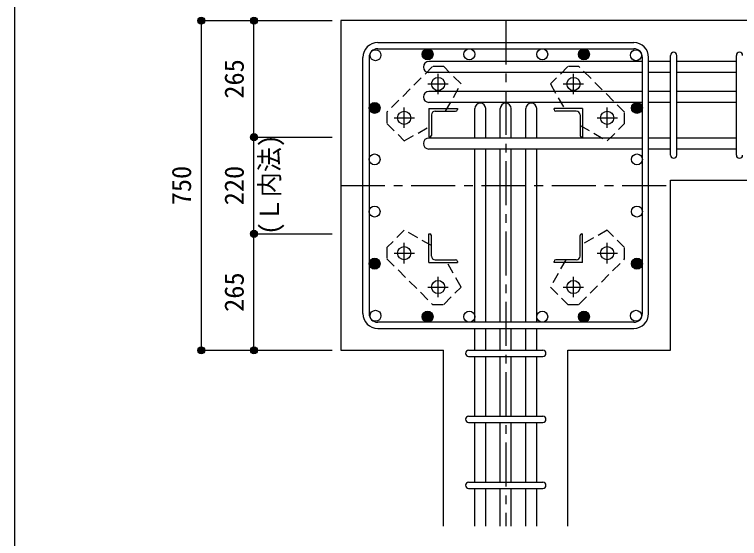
# Model space of a CAD drawing. Units: millimetres at full size, sheet at 1:20. Extents: x -3982 to 3969, y -2797 to 2801.
# Drawn here: x -3982 to -2332, y 991 to 2183 of the extents above; entities that cross this region are included whole.
import ezdxf
from ezdxf.enums import TextEntityAlignment as Align

# ---------------------------------------------------------------- set-up
doc = ezdxf.new("R2010")
doc.units = ezdxf.units.MM
doc.header["$LTSCALE"] = 20
doc.header["$PDMODE"] = 32
doc.header["$PDSIZE"] = 10
doc.linetypes.add('CHAIN1', pattern=[8, 5, -1, 1, -1])
doc.linetypes.add('DASHED1', pattern=[1.8, 1.2, -0.6])
for name, color, linetype in [('6-1_躯体線', 2, 'Continuous'), ('6-2_A.Bolt_', 4, 'Continuous'), ('6-3_柱型主筋', 4, 'Continuous'), ('6-4_フープ', 7, 'Continuous'), ('6-5_梁主筋', 7, 'Continuous'), ('6-6_S.T.P.', 7, 'Continuous'), ('6-9_プレート', 4, 'DASHED1'), ('6-D_寸法', 4, 'Continuous'), ('F-0_枠', 6, 'Continuous')]:
    doc.layers.add(name, color=color, linetype=linetype)
doc.styles.add('ＭＳ ゴシック', font='')
doc.styles.get('ＭＳ ゴシック').set_extended_font_data('MS Gothic')

msp = doc.modelspace()

# ---------------------------------------------------------------- linework, layer by layer
at = {"layer": '6-1_躯体線'}
for p, q in [((-2088.87, 2169.12), (-3238.87, 2169.12)), ((-3238.87, 2169.12), (-3238.87, 1419.12)), ((-2488.87, 1806.12), (-2088.87, 1806.12)), ((-2488.87, 1419.12), (-2488.87, 1806.12)), ((-3238.87, 1419.12), (-3005.37, 1419.12)), ((-3005.37, 1019.12), (-3005.37, 1419.12))]:
    msp.add_line(p, q, dxfattribs=at)
msp.add_lwpolyline([(-2722.37, 1019.12), (-2722.37, 1419.12), (-2488.87, 1419.12)], dxfattribs=at)
at = {"layer": '6-2_A.Bolt_', "linetype": 'CHAIN1'}
for p, q in [((-3017.87, 2001.92), (-3017.87, 2048.42)), ((-2709.87, 2001.92), (-2709.87, 2048.42)), ((-3041.17, 2025.12), (-2994.67, 2025.12)), ((-2733.07, 2025.12), (-2686.57, 2025.12)), ((-3094.87, 1924.92), (-3094.87, 1971.42)), ((-2632.87, 1924.92), (-2632.87, 1971.42)), ((-3118.17, 1948.12), (-3071.67, 1948.12)), ((-2656.07, 1948.12), (-2609.57, 1948.12)), ((-3094.87, 1616.82), (-3094.87, 1663.32)), ((-2632.87, 1616.82), (-2632.87, 1663.32)), ((-3118.17, 1640.12), (-3071.67, 1640.12)), ((-2656.07, 1640.12), (-2609.57, 1640.12)), ((-3017.87, 1539.82), (-3017.87, 1586.32)), ((-2709.87, 1539.82), (-2709.87, 1586.32)), ((-3041.17, 1563.12), (-2994.67, 1563.12)), ((-2733.07, 1563.12), (-2686.57, 1563.12))]:
    msp.add_line(p, q, dxfattribs=at)
at = {"layer": '6-2_A.Bolt_'}
for p, q in [((-3038.87, 1969.12), (-2973.87, 1969.12)), ((-3038.87, 1969.12), (-3038.87, 1904.12)), ((-2973.87, 1969.12), (-2973.87, 1967.12)), ((-2688.87, 1969.12), (-2753.87, 1969.12)), ((-2753.87, 1967.12), (-2753.87, 1969.12)), ((-2688.87, 1969.12), (-2688.87, 1904.12)), ((-3032.87, 1954.62), (-3032.87, 1908.12)), ((-3024.37, 1963.12), (-2977.87, 1963.12)), ((-2703.37, 1963.12), (-2749.87, 1963.12)), ((-2694.87, 1954.62), (-2694.87, 1908.12)), ((-3036.87, 1904.12), (-3038.87, 1904.12)), ((-2688.87, 1904.12), (-2690.87, 1904.12)), ((-3038.87, 1684.12), (-3036.87, 1684.12)), ((-3038.87, 1619.12), (-3038.87, 1684.12)), ((-2690.87, 1684.12), (-2688.87, 1684.12)), ((-2688.87, 1619.12), (-2688.87, 1684.12)), ((-3032.87, 1633.62), (-3032.87, 1680.12)), ((-2694.87, 1633.62), (-2694.87, 1680.12)), ((-3038.87, 1619.12), (-2973.87, 1619.12)), ((-3024.37, 1625.12), (-2977.87, 1625.12)), ((-2973.87, 1621.12), (-2973.87, 1619.12)), ((-2753.87, 1619.12), (-2753.87, 1621.12)), ((-2688.87, 1619.12), (-2753.87, 1619.12)), ((-2703.37, 1625.12), (-2749.87, 1625.12))]:
    msp.add_line(p, q, dxfattribs=at)
at = {"layer": '6-2_A.Bolt_', "color": 3}
for centre in [(-3017.87, 2025.12), (-2709.87, 2025.12), (-3094.87, 1948.12), (-2632.87, 1948.12), (-3094.87, 1640.12), (-2632.87, 1640.12), (-3017.87, 1563.12), (-2709.87, 1563.12)]:
    msp.add_circle(centre, 15, dxfattribs=at)
at = {"layer": '6-2_A.Bolt_'}
for centre, radius, start, end in [((-2977.87, 1967.12), 4, 270, 0), ((-2749.87, 1967.12), 4, 180, 270), ((-3024.37, 1954.62), 8.5, 90, 180), ((-2703.37, 1954.62), 8.5, 0, 90), ((-3036.87, 1908.12), 4, 270, 0), ((-2690.87, 1908.12), 4, 180, 270), ((-3036.87, 1680.12), 4, 0, 90), ((-2690.87, 1680.12), 4, 90, 180), ((-3024.37, 1633.62), 8.5, 180, 270), ((-2703.37, 1633.62), 8.5, 270, 0), ((-2977.87, 1621.12), 4, 0, 90), ((-2749.87, 1621.12), 4, 90, 180)]:
    msp.add_arc(centre, radius, start, end, dxfattribs=at)
at = {"layer": '6-3_柱型主筋', "color": 3}
for centre in [(-3160.32, 2090.57), (-3041.74, 2092.62), (-2946.87, 2092.62), (-2780.87, 2092.62), (-2686, 2092.62), (-2567.42, 2090.57), (-3162.37, 1970.62), (-2565.37, 1970.62), (-3162.37, 1853.41), (-2565.37, 1853.41), (-3162.37, 1734.83), (-2565.37, 1734.83), (-3162.37, 1616.25), (-2565.37, 1616.25), (-3160.32, 1497.67), (-3041.74, 1495.62), (-2946.87, 1495.62), (-2780.87, 1495.62), (-2686, 1495.62), (-2567.42, 1497.67)]:
    msp.add_circle(centre, 12.5, dxfattribs=at)
at = {"layer": '6-3_柱型主筋'}
for centre, radius in [((-3041.74, 2092.62), 12.5), ((-3041.74, 2092.62), 11.25), ((-3041.74, 2092.62), 10), ((-3041.74, 2092.62), 8.75), ((-3041.74, 2092.62), 7.5), ((-3041.74, 2092.62), 6.25), ((-3041.74, 2092.62), 5), ((-3041.74, 2092.62), 3.75), ((-2686, 2092.62), 12.5), ((-2686, 2092.62), 11.25), ((-2686, 2092.62), 10), ((-2686, 2092.62), 8.75), ((-2686, 2092.62), 7.5), ((-2686, 2092.62), 6.25), ((-2686, 2092.62), 5), ((-2686, 2092.62), 3.75), ((-3041.74, 2092.62), 2.5), ((-3041.74, 2092.62), 1.25), ((-2686, 2092.62), 2.5), ((-2686, 2092.62), 1.25), ((-3162.37, 1970.62), 12.5), ((-3162.37, 1970.62), 11.25), ((-3162.37, 1970.62), 10), ((-2565.37, 1970.62), 12.5), ((-2565.37, 1970.62), 11.25), ((-2565.37, 1970.62), 10), ((-3162.37, 1970.62), 8.75), ((-3162.37, 1970.62), 7.5), ((-3162.37, 1970.62), 6.25), ((-3162.37, 1970.62), 5), ((-3162.37, 1970.62), 3.75), ((-3162.37, 1970.62), 2.5), ((-3162.37, 1970.62), 1.25), ((-2565.37, 1970.62), 8.75), ((-2565.37, 1970.62), 7.5), ((-2565.37, 1970.62), 6.25), ((-2565.37, 1970.62), 5), ((-2565.37, 1970.62), 3.75), ((-2565.37, 1970.62), 2.5), ((-2565.37, 1970.62), 1.25), ((-3162.37, 1616.25), 12.5), ((-3162.37, 1616.25), 11.25), ((-3162.37, 1616.25), 10), ((-3162.37, 1616.25), 8.75), ((-3162.37, 1616.25), 7.5), ((-3162.37, 1616.25), 6.25), ((-3162.37, 1616.25), 5), ((-3162.37, 1616.25), 3.75), ((-3162.37, 1616.25), 2.5), ((-3162.37, 1616.25), 1.25), ((-2565.37, 1616.25), 12.5), ((-2565.37, 1616.25), 11.25), ((-2565.37, 1616.25), 10), ((-2565.37, 1616.25), 8.75), ((-2565.37, 1616.25), 7.5), ((-2565.37, 1616.25), 6.25), ((-2565.37, 1616.25), 5), ((-2565.37, 1616.25), 3.75), ((-2565.37, 1616.25), 2.5), ((-2565.37, 1616.25), 1.25), ((-3041.74, 1495.62), 12.5), ((-3041.74, 1495.62), 11.25), ((-3041.74, 1495.62), 10), ((-3041.74, 1495.62), 8.75), ((-3041.74, 1495.62), 7.5), ((-3041.74, 1495.62), 6.25), ((-2686, 1495.62), 12.5), ((-2686, 1495.62), 11.25), ((-2686, 1495.62), 10), ((-2686, 1495.62), 8.75), ((-2686, 1495.62), 7.5), ((-2686, 1495.62), 6.25), ((-3041.74, 1495.62), 5), ((-3041.74, 1495.62), 3.75), ((-3041.74, 1495.62), 2.5), ((-3041.74, 1495.62), 1.25), ((-2686, 1495.62), 5), ((-2686, 1495.62), 3.75), ((-2686, 1495.62), 2.5), ((-2686, 1495.62), 1.25)]:
    msp.add_circle(centre, radius, dxfattribs=at)
at = {"layer": '6-4_フープ'}
for p, q in [((-3155.37, 2119.12), (-2572.37, 2119.12)), ((-3155.37, 2105.12), (-2572.37, 2105.12)), ((-3188.87, 1502.62), (-3188.87, 2085.62)), ((-3174.87, 2085.62), (-3174.87, 1502.62)), ((-2552.87, 1502.62), (-2552.87, 2085.62)), ((-2538.87, 1502.62), (-2538.87, 2085.62)), ((-2572.37, 1483.12), (-3155.37, 1483.12)), ((-3155.37, 1469.12), (-2572.37, 1469.12))]:
    msp.add_line(p, q, dxfattribs=at)
for centre, radius, start, end in [((-3155.37, 2085.62), 33.5, 90, 180), ((-2572.37, 2085.62), 33.5, 0, 90), ((-3155.37, 2085.62), 19.5, 90, 180), ((-2572.37, 2085.62), 19.5, 0, 90), ((-3155.37, 1502.62), 33.5, 180, 270), ((-3155.37, 1502.62), 19.5, 180, 270), ((-2572.37, 1502.62), 33.5, 270, 0), ((-2572.37, 1502.62), 19.5, 270, 0)]:
    msp.add_arc(centre, radius, start, end, dxfattribs=at)
at = {"layer": '6-5_梁主筋', "color": 4}
for p, q in [((-3436.89, 2169.12), (-3258.87, 2169.12)), ((-3436.89, 1419.12), (-3258.87, 1419.12))]:
    msp.add_line(p, q, dxfattribs=at)
at = {"layer": '6-5_梁主筋'}
for p, q in [((-2552.87, 2076.07), (-3038.87, 2076.07)), ((-2488.87, 2076.07), (-2538.87, 2076.07)), ((-2338.87, 2076.07), (-2474.87, 2076.07)), ((-2552.87, 2051.07), (-3038.87, 2051.07)), ((-2488.87, 2051.07), (-2538.87, 2051.07)), ((-2338.87, 2051.07), (-2474.87, 2051.07)), ((-2552.87, 2008.12), (-3038.87, 2008.12)), ((-2488.87, 2008.12), (-2538.87, 2008.12)), ((-2338.87, 2008.12), (-2474.87, 2008.12)), ((-2552.87, 1983.12), (-3038.87, 1983.12)), ((-2488.87, 1983.12), (-2538.87, 1983.12)), ((-2338.87, 1983.12), (-2474.87, 1983.12)), ((-2934.37, 1902.12), (-2934.37, 1969.12)), ((-2909.37, 1902.12), (-2909.37, 1969.12)), ((-2876.37, 1902.12), (-2876.37, 1969.12)), ((-2851.37, 1902.12), (-2851.37, 1969.12)), ((-2818.37, 1902.12), (-2818.37, 1969.12)), ((-2793.37, 1902.12), (-2793.37, 1969.12)), ((-2552.87, 1902.12), (-3038.87, 1902.12)), ((-2488.87, 1902.12), (-2538.87, 1902.12)), ((-2338.87, 1902.12), (-2474.87, 1902.12)), ((-2552.87, 1877.12), (-3038.87, 1877.12)), ((-2934.37, 1483.12), (-2934.37, 1877.12)), ((-2909.37, 1483.12), (-2909.37, 1877.12)), ((-2876.37, 1483.12), (-2876.37, 1877.12)), ((-2851.37, 1483.12), (-2851.37, 1877.12)), ((-2818.37, 1483.12), (-2818.37, 1877.12)), ((-2793.37, 1483.12), (-2793.37, 1877.12)), ((-2488.87, 1877.12), (-2538.87, 1877.12)), ((-2338.87, 1877.12), (-2474.87, 1877.12)), ((-2934.37, 1419.12), (-2934.37, 1469.12)), ((-2909.37, 1419.12), (-2909.37, 1469.12)), ((-2876.37, 1419.12), (-2876.37, 1469.12)), ((-2851.37, 1419.12), (-2851.37, 1469.12)), ((-2818.37, 1419.12), (-2818.37, 1469.12)), ((-2793.37, 1419.12), (-2793.37, 1469.12)), ((-2934.37, 1269.12), (-2934.37, 1405.12)), ((-2909.37, 1269.12), (-2909.37, 1405.12)), ((-2876.37, 1269.12), (-2876.37, 1405.12)), ((-2851.37, 1269.12), (-2851.37, 1405.12)), ((-2818.37, 1269.12), (-2818.37, 1405.12)), ((-2793.37, 1269.12), (-2793.37, 1405.12)), ((-2934.37, 1119.12), (-2934.37, 1255.12)), ((-2909.37, 1119.12), (-2909.37, 1255.12)), ((-2876.37, 1119.12), (-2876.37, 1255.12)), ((-2851.37, 1119.12), (-2851.37, 1255.12)), ((-2818.37, 1119.12), (-2818.37, 1255.12)), ((-2793.37, 1119.12), (-2793.37, 1255.12)), ((-2934.37, 1019.12), (-2934.37, 1105.12)), ((-2909.37, 1019.12), (-2909.37, 1105.12)), ((-2876.37, 1019.12), (-2876.37, 1105.12)), ((-2851.37, 1019.12), (-2851.37, 1105.12)), ((-2818.37, 1019.12), (-2818.37, 1105.12)), ((-2793.37, 1019.12), (-2793.37, 1105.12))]:
    msp.add_line(p, q, dxfattribs=at)
for centre, start, end in [((-3038.87, 2063.57), 90, 270), ((-3038.87, 1995.62), 90, 270), ((-2921.87, 1969.12), 0, 180), ((-2863.87, 1969.12), 0, 180), ((-2805.87, 1969.12), 0, 180), ((-3038.87, 1889.62), 90, 270)]:
    msp.add_arc(centre, 12.5, start, end, dxfattribs=at)
for p in [(-3436.89, 2169.12), (-3436.89, 1419.12)]:
    msp.add_point(p, dxfattribs=at)
at = {"layer": '6-6_S.T.P.'}
for p, q in [((-2488.87, 1863.12), (-2488.87, 2090.07)), ((-2474.87, 1863.12), (-2474.87, 2090.07)), ((-2338.87, 1863.12), (-2338.87, 2090.07)), ((-2948.37, 1419.12), (-2779.37, 1419.12)), ((-2948.37, 1405.12), (-2779.37, 1405.12)), ((-2948.37, 1269.12), (-2779.37, 1269.12)), ((-2948.37, 1255.12), (-2779.37, 1255.12)), ((-2948.37, 1119.12), (-2779.37, 1119.12)), ((-2948.37, 1105.12), (-2779.37, 1105.12))]:
    msp.add_line(p, q, dxfattribs=at)
for centre, start, end in [((-2481.87, 2090.07), 0, 180), ((-2481.87, 2090.07), 0, 180), ((-2481.87, 2090.07), 0, 180), ((-2481.87, 2090.07), 0, 180), ((-2331.87, 2090.07), 0, 180), ((-2481.87, 1863.12), 180, 0), ((-2481.87, 1863.12), 180, 0), ((-2481.87, 1863.12), 180, 0), ((-2481.87, 1863.12), 180, 0), ((-2331.87, 1863.12), 180, 0), ((-2948.37, 1412.12), 90, 270), ((-2948.37, 1412.12), 90, 270), ((-2948.37, 1412.12), 90, 270), ((-2948.37, 1412.12), 90, 270), ((-2779.37, 1412.12), 270, 90), ((-2779.37, 1412.12), 270, 90), ((-2779.37, 1412.12), 270, 90), ((-2779.37, 1412.12), 270, 90), ((-2948.37, 1262.12), 90, 270), ((-2779.37, 1262.12), 270, 90), ((-2948.37, 1112.12), 90, 270), ((-2779.37, 1112.12), 270, 90)]:
    msp.add_arc(centre, 7, start, end, dxfattribs=at)
at = {"layer": '6-9_プレート'}
for points in [[(-3030.57, 2064.72), (-3134.47, 1960.82), (-3134.47, 1935.32), (-3094.87, 1895.72), (-3032.87, 1930.92)], [(-3000.67, 1963.12), (-2965.47, 2025.12), (-3005.07, 2064.72), (-3030.57, 2064.72)], [(-2593.27, 1960.82), (-2697.17, 2064.72), (-2722.67, 2064.72), (-2762.27, 2025.12), (-2727.07, 1963.12)], [(-2694.87, 1930.92), (-2632.87, 1895.72), (-2593.27, 1935.32), (-2593.27, 1960.82)], [(-3032.87, 1657.32), (-3094.87, 1692.52), (-3134.47, 1652.92), (-3134.47, 1627.42)], [(-2697.17, 1523.52), (-2593.27, 1627.42), (-2593.27, 1652.92), (-2632.87, 1692.52), (-2694.87, 1657.32)], [(-3134.47, 1627.42), (-3030.57, 1523.52), (-3005.07, 1523.52), (-2965.47, 1563.12), (-3000.67, 1625.12)], [(-2727.07, 1625.12), (-2762.27, 1563.12), (-2722.67, 1523.52), (-2697.17, 1523.52)]]:
    msp.add_lwpolyline(points, dxfattribs=at)
at = {"layer": '6-D_寸法'}
for p, q in [((-3556.89, 2169.12), (-3436.89, 2169.12)), ((-3556.89, 2169.12), (-3556.89, 1419.12)), ((-3436.89, 2169.12), (-3258.87, 2169.12)), ((-3436.89, 2169.12), (-3258.87, 2169.12)), ((-3436.89, 2169.12), (-3258.87, 2169.12)), ((-3436.89, 2169.12), (-3258.87, 2169.12)), ((-3436.89, 2169.12), (-3258.87, 2169.12)), ((-3436.89, 1684.12), (-3436.89, 1904.12)), ((-3436.89, 1904.12), (-3258.87, 1904.12)), ((-3436.89, 1419.12), (-3436.89, 1684.12)), ((-3436.89, 1684.12), (-3258.87, 1684.12)), ((-3556.89, 1419.12), (-3436.89, 1419.12)), ((-3436.89, 1419.12), (-3258.87, 1419.12)), ((-3436.89, 1419.12), (-3258.87, 1419.12)), ((-3436.89, 1419.12), (-3258.87, 1419.12)), ((-3436.89, 1419.12), (-3258.87, 1419.12)), ((-3436.89, 1419.12), (-3258.87, 1419.12)), ((-3436.89, 1419.12), (-3258.87, 1419.12))]:
    msp.add_line(p, q, dxfattribs=at)
at = {"layer": '6-D_寸法', "linetype": 'CHAIN1'}
for p, q in [((-2863.87, 2169.12), (-2863.87, 1019.12)), ((-3238.87, 1794.12), (-2488.87, 1794.12))]:
    msp.add_line(p, q, dxfattribs=at)
at = {"layer": '6-D_寸法'}
for points in [[(-3436.89, 1904.12), (-3436.89, 2169.12), (-3258.87, 2169.12)], [(-3556.89, 1419.12), (-3436.89, 1419.12), (-3258.87, 1419.12)], [(-3556.89, 1419.12), (-3436.89, 1419.12), (-3258.87, 1419.12)]]:
    msp.add_lwpolyline(points, dxfattribs=at)
for centre, radius in [((-3556.89, 2169.12), 8), ((-3556.89, 2169.12), 7.2), ((-3556.89, 2169.12), 6.4), ((-3556.89, 2169.12), 5.6), ((-3556.89, 2169.12), 4.8), ((-3556.89, 2169.12), 4), ((-3556.89, 2169.12), 3.2), ((-3556.89, 2169.12), 2.4), ((-3556.89, 2169.12), 1.6), ((-3556.89, 2169.12), 0.8), ((-3436.89, 2169.12), 8), ((-3436.89, 2169.12), 7.2), ((-3436.89, 2169.12), 6.4), ((-3436.89, 2169.12), 5.6), ((-3436.89, 2169.12), 4.8), ((-3436.89, 2169.12), 4), ((-3436.89, 2169.12), 3.2), ((-3436.89, 2169.12), 2.4), ((-3436.89, 2169.12), 1.6), ((-3436.89, 2169.12), 0.8), ((-3436.89, 1904.12), 8), ((-3436.89, 1904.12), 7.2), ((-3436.89, 1904.12), 6.4), ((-3436.89, 1904.12), 5.6), ((-3436.89, 1904.12), 4.8), ((-3436.89, 1904.12), 4), ((-3436.89, 1904.12), 3.2), ((-3436.89, 1904.12), 2.4), ((-3436.89, 1904.12), 1.6), ((-3436.89, 1904.12), 0.8), ((-3436.89, 1684.12), 8), ((-3436.89, 1684.12), 7.2), ((-3436.89, 1684.12), 6.4), ((-3436.89, 1684.12), 5.6), ((-3436.89, 1684.12), 4.8), ((-3436.89, 1684.12), 4), ((-3436.89, 1684.12), 3.2), ((-3436.89, 1684.12), 2.4), ((-3436.89, 1684.12), 1.6), ((-3436.89, 1684.12), 0.8), ((-3556.89, 1419.12), 8), ((-3556.89, 1419.12), 7.2), ((-3556.89, 1419.12), 6.4), ((-3556.89, 1419.12), 5.6), ((-3556.89, 1419.12), 4.8), ((-3556.89, 1419.12), 4), ((-3556.89, 1419.12), 3.2), ((-3556.89, 1419.12), 2.4), ((-3556.89, 1419.12), 1.6), ((-3556.89, 1419.12), 0.8), ((-3436.89, 1419.12), 8), ((-3436.89, 1419.12), 7.2), ((-3436.89, 1419.12), 6.4), ((-3436.89, 1419.12), 5.6), ((-3436.89, 1419.12), 4.8), ((-3436.89, 1419.12), 4), ((-3436.89, 1419.12), 3.2), ((-3436.89, 1419.12), 2.4), ((-3436.89, 1419.12), 1.6), ((-3436.89, 1419.12), 0.8)]:
    msp.add_circle(centre, radius, dxfattribs=at)
at = {"layer": '6-D_寸法', "color": 7}
for p in [(-3556.89, 2169.12), (-3436.89, 2169.12), (-3436.89, 1904.12), (-3436.89, 1684.12), (-3556.89, 1419.12), (-3436.89, 1419.12)]:
    msp.add_point(p, dxfattribs=at)
at = {"layer": 'F-0_枠'}
msp.add_line((-3981.92, 2800.77), (-3981.92, -2796.83), dxfattribs=at)

# ---------------------------------------------------------------- texts
at = {"layer": '6-D_寸法', "style": 'ＭＳ ゴシック'}
for s, p in [('265', (-3446.89, 1991.62)), ('750', (-3566.89, 1749.12)), ('220', (-3446.89, 1749.12)), ('265', (-3446.89, 1506.62))]:
    msp.add_text(s, height=43.99, rotation=90, dxfattribs=at).set_placement(p, align=Align.BOTTOM_LEFT)
at = {"layer": '6-D_寸法', "style": 'ＭＳ ゴシック', "width": 0.95}
msp.add_text('(Ｌ内法)', height=43.99, rotation=90, dxfattribs=at).set_placement((-3366.41, 1682.02), align=Align.BOTTOM_LEFT)

doc.saveas('drawing.dxf')
